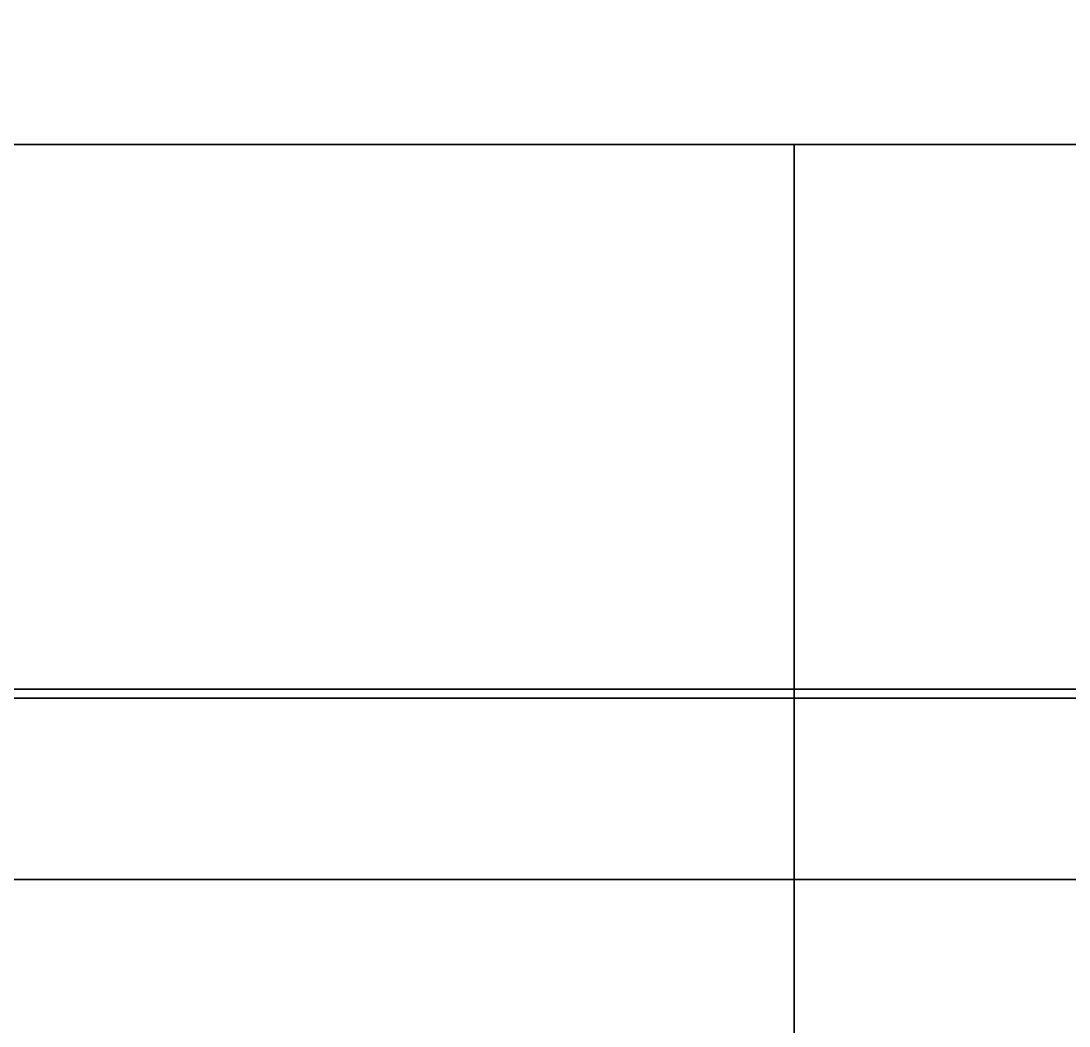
# Model space of a CAD drawing. Extents: x 0 to 2825, y -3457 to 0.
# Drawn here: x 2349.45 to 2384.08, y -179.14 to -145.91 of the extents above; entities that cross this region are included whole.
import ezdxf

# ---------------------------------------------------------------- set-up
doc = ezdxf.new("R2010")
doc.units = 0
for name, color, linetype in [('LAYER0', 7, 'CONTINUOUS'), ('LAYER1', 7, 'CONTINUOUS'), ('LAYER174', 253, 'CONTINUOUS'), ('LAYER175', 253, 'CONTINUOUS'), ('LAYER181', 253, 'CONTINUOUS'), ('LAYER186', 251, 'CONTINUOUS'), ('LAYER283', 253, 'CONTINUOUS'), ('LAYER36', 253, 'CONTINUOUS'), ('LAYER37', 7, 'CONTINUOUS')]:
    doc.layers.add(name, color=color, linetype=linetype)

msp = doc.modelspace()

# ---------------------------------------------------------------- linework, layer by layer
at = {"layer": 'LAYER0', "invisible_edges": 1}
for points in [[(2825, 0), (0, -3457), (0, 0), (2825, 0)], [(2825, -3457, 5), (0, 0, 5), (0, -3457, 5), (2825, -3457, 5)], [(0, 0, 5), (2825, -3457, 5), (2825, 0, 5), (0, 0, 5)], [(0, -3457), (2825, 0), (2825, -3457), (0, -3457)]]:
    msp.add_3dface(points, dxfattribs=at)
at = {"layer": 'LAYER1'}
for points, invisible_edges in [([(2825, 0, 5), (150, -150, 5), (0, 0, 5), (2825, 0, 5)], 3), ([(150, -150, 5), (2825, 0, 5), (2675, -150, 5), (150, -150, 5)], 3), ([(150, -150, 2599), (821, -150, 2140), (2675, -150, 2599), (150, -150, 2599)], 3), ([(2675, -150, 5), (2084, -150, 1100), (150, -150, 5), (2675, -150, 5)], 3), ([(2084, -150, 2140), (2675, -150, 2599), (821, -150, 2140), (2084, -150, 2140)], 3), ([(2084, -150, 1100), (2675, -150, 2599), (2084, -150, 2140), (2084, -150, 1100)], 3), ([(2084, -150, 1100), (2675, -150, 5), (2675, -150, 2599), (2084, -150, 1100)], 5)]:
    msp.add_3dface(points, dxfattribs=dict(at, invisible_edges=invisible_edges))
at = {"layer": 'LAYER174', "invisible_edges": 1}
for points in [[(2627, -150, 85), (2233, -650, 85), (2233, -150, 85), (2627, -150, 85)], [(2233, -650, 85), (2627, -150, 85), (2627, -650, 85), (2233, -650, 85)], [(2233, -150, 103), (2627, -150, 85), (2233, -150, 85), (2233, -150, 103)], [(2627, -150, 85), (2233, -150, 103), (2627, -150, 103), (2627, -150, 85)], [(2627, -650, 103), (2233, -150, 103), (2233, -650, 103), (2627, -650, 103)], [(2233, -150, 103), (2627, -650, 103), (2627, -150, 103), (2233, -150, 103)]]:
    msp.add_3dface(points, dxfattribs=at)
at = {"layer": 'LAYER175', "invisible_edges": 1}
for points in [[(2229, -168.2998, 99), (2631, -168.2998, 669.5), (2631, -168.2998, 99), (2229, -168.2998, 99)], [(2631, -168.2998, 669.5), (2229, -168.2998, 99), (2229, -168.2998, 669.5), (2631, -168.2998, 669.5)], [(2229, -174.2998, 669.5), (2631, -168.2998, 669.5), (2229, -168.2998, 669.5), (2229, -174.2998, 669.5)], [(2631, -168.2998, 669.5), (2229, -174.2998, 669.5), (2631, -174.2998, 669.5), (2631, -168.2998, 669.5)], [(2631, -174.2998, 99), (2229, -168.2998, 99), (2631, -168.2998, 99), (2631, -174.2998, 99)], [(2229, -168.2998, 99), (2631, -174.2998, 99), (2229, -174.2998, 99), (2229, -168.2998, 99)], [(2229, -174.2998, 669.5), (2631, -174.2998, 99), (2631, -174.2998, 669.5), (2229, -174.2998, 669.5)], [(2631, -174.2998, 99), (2229, -174.2998, 669.5), (2229, -174.2998, 99), (2631, -174.2998, 99)]]:
    msp.add_3dface(points, dxfattribs=at)
at = {"layer": 'LAYER181', "invisible_edges": 1}
for points in [[(2233, -150, 549.5), (2627, -150, 669.5), (2627, -150, 549.5), (2233, -150, 549.5)], [(2627, -150, 669.5), (2233, -150, 549.5), (2233, -150, 669.5), (2627, -150, 669.5)], [(2233, -168, 669.5), (2627, -150, 669.5), (2233, -150, 669.5), (2233, -168, 669.5)], [(2627, -150, 669.5), (2233, -168, 669.5), (2627, -168, 669.5), (2627, -150, 669.5)], [(2627, -168, 549.5), (2233, -150, 549.5), (2627, -150, 549.5), (2627, -168, 549.5)], [(2233, -150, 549.5), (2627, -168, 549.5), (2233, -168, 549.5), (2233, -150, 549.5)], [(2233, -168, 669.5), (2627, -168, 549.5), (2627, -168, 669.5), (2233, -168, 669.5)], [(2627, -168, 549.5), (2233, -168, 669.5), (2233, -168, 549.5), (2627, -168, 549.5)]]:
    msp.add_3dface(points, dxfattribs=at)
at = {"layer": 'LAYER186', "invisible_edges": 1}
for points in [[(2375, -150, 853), (2393, -315, 853), (2375, -315, 853), (2375, -150, 853)], [(2393, -315, 853), (2375, -150, 853), (2393, -150, 853), (2393, -315, 853)], [(2393, -150, 2050), (2375, -315, 2050), (2393, -315, 2050), (2393, -150, 2050)], [(2375, -315, 2050), (2393, -150, 2050), (2375, -150, 2050), (2375, -315, 2050)], [(2375, -150, 853), (2393, -150, 2050), (2393, -150, 853), (2375, -150, 853)], [(2393, -150, 2050), (2375, -150, 853), (2375, -150, 2050), (2393, -150, 2050)], [(2375, -315, 2050), (2375, -150, 853), (2375, -315, 853), (2375, -315, 2050)], [(2375, -150, 853), (2375, -315, 2050), (2375, -150, 2050), (2375, -150, 853)]]:
    msp.add_3dface(points, dxfattribs=at)
at = {"layer": 'LAYER283', "invisible_edges": 1}
for points in [[(2675, -1453, 2050), (2375, -150, 2050), (2675, -150, 2050), (2675, -1453, 2050)], [(2375, -150, 2050), (2675, -1453, 2050), (2375, -1453, 2050), (2375, -150, 2050)], [(2675, -150, 2068), (2375, -150, 2050), (2375, -150, 2068), (2675, -150, 2068)], [(2375, -150, 2050), (2675, -150, 2068), (2675, -150, 2050), (2375, -150, 2050)], [(2375, -1453, 2068), (2375, -150, 2050), (2375, -1453, 2050), (2375, -1453, 2068)], [(2375, -150, 2050), (2375, -1453, 2068), (2375, -150, 2068), (2375, -150, 2050)], [(2375, -1453, 2068), (2675, -150, 2068), (2375, -150, 2068), (2375, -1453, 2068)], [(2675, -150, 2068), (2375, -1453, 2068), (2675, -1453, 2068), (2675, -150, 2068)]]:
    msp.add_3dface(points, dxfattribs=at)
at = {"layer": 'LAYER36', "invisible_edges": 1}
for points in [[(2675, -2452, 835), (2175, -150, 835), (2675, -150, 835), (2675, -2452, 835)], [(2175, -150, 835), (2675, -2452, 835), (2175, -2452, 835), (2175, -150, 835)], [(2675, -150, 853), (2175, -150, 835), (2175, -150, 853), (2675, -150, 853)], [(2175, -150, 835), (2675, -150, 853), (2675, -150, 835), (2175, -150, 835)], [(2175, -2452, 853), (2675, -150, 853), (2175, -150, 853), (2175, -2452, 853)], [(2675, -150, 853), (2175, -2452, 853), (2675, -2452, 853), (2675, -150, 853)]]:
    msp.add_3dface(points, dxfattribs=at)
at = {"layer": 'LAYER37', "invisible_edges": 1}
for points in [[(2675, -168, 670), (2195, -186, 670), (2195, -168, 670), (2675, -168, 670)], [(2195, -186, 670), (2675, -168, 670), (2675, -186, 670), (2195, -186, 670)], [(2675, -186, 835), (2195, -168, 835), (2195, -186, 835), (2675, -186, 835)], [(2195, -168, 835), (2675, -186, 835), (2675, -168, 835), (2195, -168, 835)], [(2195, -168, 835), (2675, -168, 670), (2195, -168, 670), (2195, -168, 835)], [(2675, -168, 670), (2195, -168, 835), (2675, -168, 835), (2675, -168, 670)]]:
    msp.add_3dface(points, dxfattribs=at)

# ---------------------------------------------------------------- meshes
at = {"layer": 'LAYER1'}
mesh = msp.add_polymesh((5, 2), dxfattribs=at)
for k, corner in enumerate([(2675, -150, 2599), (150, -150, 2599), (2675, -3307, 2599), (2675, -150, 2599), (150, -3307, 2599), (2675, -3307, 2599), (150, -150, 2599), (150, -3307, 2599), (0, 0, 2599), (0, -3457, 2599)]):
    mesh.set_mesh_vertex(divmod(k, 2), corner)

doc.saveas('drawing.dxf')
